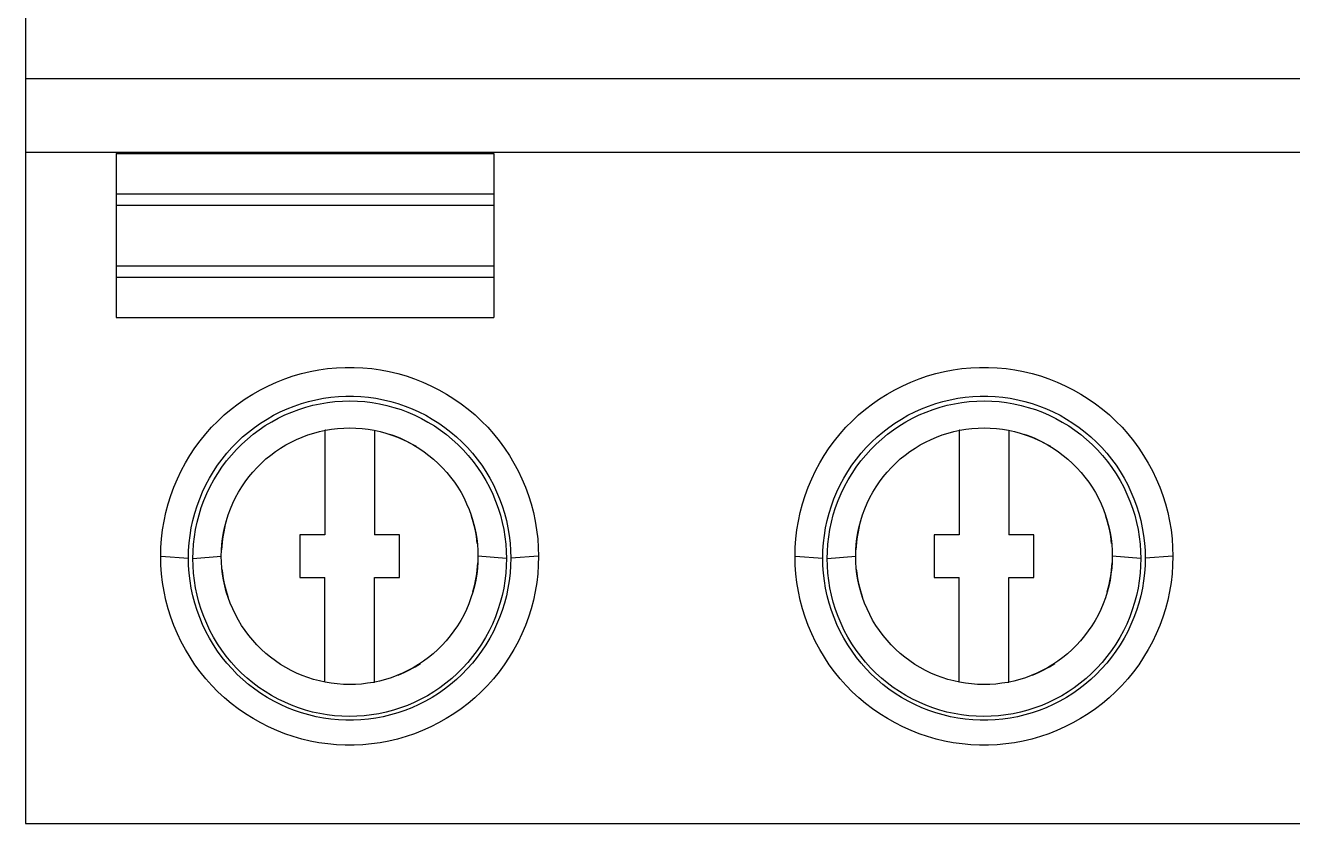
# Model space of a CAD drawing. Header units: millimetres. Extents: x 3609 to 5941, y 2453 to 3731.
# Drawn here: x 4219.42 to 4253.48, y 2714.55 to 2735.99 of the extents above; entities that cross this region are included whole.
import ezdxf

# ---------------------------------------------------------------- set-up
doc = ezdxf.new("R2010")
doc.units = ezdxf.units.MM

msp = doc.modelspace()

# ---------------------------------------------------------------- linework, layer by layer
for p, q in [((4219.423, 2744.872), (4219.423, 2734.564)), ((4219.423, 2734.564), (4219.423, 2732.59)), ((4219.423, 2734.564), (4288.091, 2734.564)), ((4219.423, 2732.59), (4219.423, 2714.547)), ((4219.423, 2732.59), (4288.091, 2732.59)), ((4221.865, 2732.552), (4221.865, 2730.335)), ((4221.865, 2732.552), (4232.017, 2732.552)), ((4232.017, 2732.552), (4232.017, 2730.335)), ((4221.865, 2731.467), (4232.017, 2731.467)), ((4221.865, 2731.164), (4232.017, 2731.164)), ((4221.865, 2730.335), (4221.865, 2728.147)), ((4232.017, 2730.335), (4232.017, 2728.147)), ((4221.865, 2729.536), (4232.017, 2729.536)), ((4221.865, 2729.232), (4232.017, 2729.232)), ((4221.865, 2728.147), (4232.017, 2728.147)), ((4226.846, 2726.639), (4227.077, 2726.694)), ((4227.077, 2726.694), (4227.311, 2726.738)), ((4227.311, 2726.738), (4227.546, 2726.771)), ((4227.546, 2726.771), (4227.783, 2726.794)), ((4227.783, 2726.794), (4228.02, 2726.805)), ((4228.02, 2726.805), (4228.257, 2726.805)), ((4228.257, 2726.805), (4228.495, 2726.794)), ((4228.495, 2726.794), (4228.731, 2726.771)), ((4228.731, 2726.771), (4228.966, 2726.738)), ((4228.966, 2726.738), (4229.2, 2726.694)), ((4229.2, 2726.694), (4229.431, 2726.639)), ((4243.894, 2726.639), (4244.125, 2726.694)), ((4244.125, 2726.694), (4244.358, 2726.738)), ((4244.358, 2726.738), (4244.593, 2726.771)), ((4244.593, 2726.771), (4244.83, 2726.794)), ((4244.83, 2726.794), (4245.067, 2726.805)), ((4245.067, 2726.805), (4245.304, 2726.805)), ((4245.304, 2726.805), (4245.542, 2726.794)), ((4245.542, 2726.794), (4245.778, 2726.771)), ((4245.778, 2726.771), (4246.013, 2726.738)), ((4246.013, 2726.738), (4246.247, 2726.694)), ((4246.247, 2726.694), (4246.478, 2726.639)), ((4225.955, 2726.313), (4226.172, 2726.41)), ((4226.172, 2726.41), (4226.393, 2726.497)), ((4226.393, 2726.497), (4226.618, 2726.573)), ((4226.618, 2726.573), (4226.846, 2726.639)), ((4229.431, 2726.639), (4229.659, 2726.573)), ((4229.659, 2726.573), (4229.884, 2726.496)), ((4229.884, 2726.496), (4230.105, 2726.409)), ((4230.105, 2726.409), (4230.322, 2726.312)), ((4243.002, 2726.313), (4243.219, 2726.41)), ((4243.219, 2726.41), (4243.44, 2726.497)), ((4243.44, 2726.497), (4243.665, 2726.573)), ((4243.665, 2726.573), (4243.894, 2726.639)), ((4246.478, 2726.639), (4246.706, 2726.573)), ((4246.706, 2726.573), (4246.931, 2726.496)), ((4246.931, 2726.496), (4247.152, 2726.409)), ((4247.152, 2726.409), (4247.369, 2726.312)), ((4225.334, 2725.961), (4225.536, 2726.088)), ((4225.536, 2726.088), (4225.743, 2726.205)), ((4225.743, 2726.205), (4225.955, 2726.313)), ((4227.432, 2725.974), (4227.633, 2726.002)), ((4227.633, 2726.002), (4227.835, 2726.021)), ((4227.835, 2726.021), (4228.037, 2726.031)), ((4228.037, 2726.031), (4228.24, 2726.031)), ((4228.24, 2726.031), (4228.442, 2726.021)), ((4228.442, 2726.021), (4228.644, 2726.002)), ((4228.644, 2726.002), (4228.845, 2725.974)), ((4230.322, 2726.312), (4230.534, 2726.205)), ((4230.534, 2726.205), (4230.741, 2726.088)), ((4230.741, 2726.088), (4230.942, 2725.961)), ((4242.382, 2725.961), (4242.583, 2726.088)), ((4242.583, 2726.088), (4242.79, 2726.205)), ((4242.79, 2726.205), (4243.002, 2726.313)), ((4244.479, 2725.974), (4244.68, 2726.002)), ((4244.68, 2726.002), (4244.882, 2726.021)), ((4244.882, 2726.021), (4245.084, 2726.031)), ((4245.084, 2726.031), (4245.287, 2726.031)), ((4245.287, 2726.031), (4245.489, 2726.021)), ((4245.489, 2726.021), (4245.691, 2726.002)), ((4245.691, 2726.002), (4245.892, 2725.974)), ((4247.369, 2726.312), (4247.581, 2726.205)), ((4247.581, 2726.205), (4247.788, 2726.088)), ((4247.788, 2726.088), (4247.99, 2725.961)), ((4224.769, 2725.527), (4224.951, 2725.68)), ((4224.951, 2725.68), (4225.139, 2725.825)), ((4225.139, 2725.825), (4225.334, 2725.961)), ((4226.275, 2725.609), (4226.46, 2725.692)), ((4226.46, 2725.692), (4226.649, 2725.767)), ((4226.581, 2725.605), (4226.769, 2725.674)), ((4226.649, 2725.767), (4226.841, 2725.832)), ((4226.769, 2725.674), (4226.959, 2725.735)), ((4226.841, 2725.832), (4227.036, 2725.889)), ((4226.959, 2725.735), (4227.152, 2725.787)), ((4227.036, 2725.889), (4227.233, 2725.936)), ((4227.152, 2725.787), (4227.348, 2725.829)), ((4227.233, 2725.936), (4227.432, 2725.974)), ((4227.348, 2725.829), (4227.545, 2725.862)), ((4227.545, 2725.862), (4227.744, 2725.886)), ((4227.744, 2725.886), (4227.945, 2725.9)), ((4227.945, 2725.9), (4228.145, 2725.904)), ((4228.145, 2725.904), (4228.346, 2725.899)), ((4228.346, 2725.899), (4228.546, 2725.885)), ((4228.546, 2725.885), (4228.745, 2725.86)), ((4228.745, 2725.86), (4228.942, 2725.827)), ((4228.845, 2725.974), (4229.044, 2725.936)), ((4228.942, 2725.827), (4229.137, 2725.784)), ((4229.044, 2725.936), (4229.241, 2725.889)), ((4229.137, 2725.784), (4229.33, 2725.731)), ((4229.241, 2725.889), (4229.436, 2725.832)), ((4229.33, 2725.731), (4229.52, 2725.67)), ((4229.436, 2725.832), (4229.628, 2725.767)), ((4229.52, 2725.67), (4229.706, 2725.6)), ((4229.628, 2725.767), (4229.817, 2725.692)), ((4229.817, 2725.692), (4230.002, 2725.609)), ((4230.942, 2725.961), (4231.138, 2725.825)), ((4231.138, 2725.825), (4231.326, 2725.68)), ((4231.326, 2725.68), (4231.508, 2725.526)), ((4241.816, 2725.527), (4241.998, 2725.68)), ((4241.998, 2725.68), (4242.187, 2725.825)), ((4242.187, 2725.825), (4242.382, 2725.961)), ((4243.323, 2725.609), (4243.508, 2725.692)), ((4243.508, 2725.692), (4243.696, 2725.767)), ((4243.629, 2725.605), (4243.816, 2725.674)), ((4243.696, 2725.767), (4243.888, 2725.832)), ((4243.816, 2725.674), (4244.006, 2725.735)), ((4243.888, 2725.832), (4244.083, 2725.889)), ((4244.006, 2725.735), (4244.199, 2725.787)), ((4244.083, 2725.889), (4244.28, 2725.936)), ((4244.199, 2725.787), (4244.395, 2725.829)), ((4244.28, 2725.936), (4244.479, 2725.974)), ((4244.395, 2725.829), (4244.592, 2725.862)), ((4244.592, 2725.862), (4244.792, 2725.886)), ((4244.792, 2725.886), (4244.992, 2725.9)), ((4244.992, 2725.9), (4245.193, 2725.904)), ((4245.193, 2725.904), (4245.393, 2725.899)), ((4245.393, 2725.899), (4245.593, 2725.885)), ((4245.593, 2725.885), (4245.792, 2725.86)), ((4245.792, 2725.86), (4245.989, 2725.827)), ((4245.892, 2725.974), (4246.091, 2725.936)), ((4245.989, 2725.827), (4246.184, 2725.784)), ((4246.091, 2725.936), (4246.288, 2725.889)), ((4246.184, 2725.784), (4246.377, 2725.731)), ((4246.288, 2725.889), (4246.483, 2725.832)), ((4246.377, 2725.731), (4246.567, 2725.67)), ((4246.483, 2725.832), (4246.675, 2725.767)), ((4246.567, 2725.67), (4246.754, 2725.6)), ((4246.675, 2725.767), (4246.864, 2725.692)), ((4246.864, 2725.692), (4247.049, 2725.609)), ((4247.99, 2725.961), (4248.185, 2725.825)), ((4248.185, 2725.825), (4248.373, 2725.68)), ((4248.373, 2725.68), (4248.555, 2725.526)), ((4224.428, 2725.194), (4224.595, 2725.364)), ((4224.595, 2725.364), (4224.769, 2725.527)), ((4225.746, 2725.308), (4225.918, 2725.417)), ((4225.872, 2725.24), (4226.043, 2725.343)), ((4225.918, 2725.417), (4226.094, 2725.517)), ((4226.043, 2725.343), (4226.219, 2725.439)), ((4226.094, 2725.517), (4226.275, 2725.609)), ((4226.219, 2725.439), (4226.398, 2725.526)), ((4226.398, 2725.526), (4226.581, 2725.605)), ((4229.706, 2725.6), (4229.89, 2725.521)), ((4229.89, 2725.521), (4230.069, 2725.433)), ((4230.002, 2725.609), (4230.183, 2725.517)), ((4230.069, 2725.433), (4230.244, 2725.337)), ((4230.183, 2725.517), (4230.359, 2725.417)), ((4230.244, 2725.337), (4230.415, 2725.233)), ((4230.359, 2725.417), (4230.531, 2725.308)), ((4231.508, 2725.526), (4231.682, 2725.364)), ((4231.682, 2725.364), (4231.849, 2725.194)), ((4241.475, 2725.194), (4241.642, 2725.364)), ((4241.642, 2725.364), (4241.816, 2725.527)), ((4242.793, 2725.308), (4242.965, 2725.417)), ((4242.92, 2725.24), (4243.09, 2725.343)), ((4242.965, 2725.417), (4243.141, 2725.517)), ((4243.09, 2725.343), (4243.266, 2725.439)), ((4243.141, 2725.517), (4243.323, 2725.609)), ((4243.266, 2725.439), (4243.445, 2725.526)), ((4243.445, 2725.526), (4243.629, 2725.605)), ((4246.754, 2725.6), (4246.937, 2725.521)), ((4246.937, 2725.521), (4247.116, 2725.433)), ((4247.049, 2725.609), (4247.23, 2725.517)), ((4247.116, 2725.433), (4247.291, 2725.337)), ((4247.23, 2725.517), (4247.406, 2725.417)), ((4247.291, 2725.337), (4247.462, 2725.233)), ((4247.406, 2725.417), (4247.578, 2725.308)), ((4248.555, 2725.526), (4248.729, 2725.364)), ((4248.729, 2725.364), (4248.896, 2725.194)), ((4224.12, 2724.831), (4224.27, 2725.016)), ((4224.27, 2725.016), (4224.428, 2725.194)), ((4225.263, 2724.936), (4225.418, 2725.067)), ((4225.39, 2724.879), (4225.545, 2725.007)), ((4225.418, 2725.067), (4225.579, 2725.192)), ((4225.545, 2725.007), (4225.706, 2725.127)), ((4225.579, 2725.192), (4225.746, 2725.308)), ((4225.706, 2725.127), (4225.872, 2725.24)), ((4226.865, 2724.934), (4227.018, 2724.991)), ((4227.018, 2724.991), (4227.173, 2725.04)), ((4227.173, 2725.04), (4227.331, 2725.082)), ((4227.331, 2725.082), (4227.491, 2725.117)), ((4227.468, 2725.112), (4227.468, 2722.305)), ((4227.491, 2725.117), (4227.653, 2725.144)), ((4227.653, 2725.144), (4227.816, 2725.163)), ((4227.816, 2725.163), (4227.98, 2725.174)), ((4227.98, 2725.174), (4228.144, 2725.178)), ((4228.144, 2725.178), (4228.308, 2725.174)), ((4228.308, 2725.174), (4228.472, 2725.162)), ((4228.472, 2725.162), (4228.634, 2725.142)), ((4228.634, 2725.142), (4228.796, 2725.115)), ((4228.796, 2725.115), (4228.956, 2725.08)), ((4228.809, 2725.112), (4228.809, 2722.305)), ((4228.956, 2725.08), (4229.113, 2725.037)), ((4229.113, 2725.037), (4229.269, 2724.987)), ((4229.269, 2724.987), (4229.421, 2724.93)), ((4230.415, 2725.233), (4230.581, 2725.12)), ((4230.531, 2725.308), (4230.697, 2725.191)), ((4230.581, 2725.12), (4230.742, 2724.998)), ((4230.697, 2725.191), (4230.858, 2725.067)), ((4230.742, 2724.998), (4230.897, 2724.869)), ((4230.858, 2725.067), (4231.013, 2724.935)), ((4231.849, 2725.194), (4232.007, 2725.016)), ((4232.007, 2725.016), (4232.157, 2724.831)), ((4241.167, 2724.831), (4241.317, 2725.016)), ((4241.317, 2725.016), (4241.475, 2725.194)), ((4242.311, 2724.936), (4242.466, 2725.067)), ((4242.437, 2724.879), (4242.593, 2725.007)), ((4242.466, 2725.067), (4242.627, 2725.192)), ((4242.593, 2725.007), (4242.754, 2725.127)), ((4242.627, 2725.192), (4242.793, 2725.308)), ((4242.754, 2725.127), (4242.92, 2725.24)), ((4243.912, 2724.934), (4244.065, 2724.991)), ((4244.065, 2724.991), (4244.22, 2725.04)), ((4244.22, 2725.04), (4244.379, 2725.082)), ((4244.379, 2725.082), (4244.539, 2725.117)), ((4244.515, 2725.112), (4244.515, 2722.305)), ((4244.539, 2725.117), (4244.7, 2725.144)), ((4244.7, 2725.144), (4244.863, 2725.163)), ((4244.863, 2725.163), (4245.027, 2725.174)), ((4245.027, 2725.174), (4245.191, 2725.178)), ((4245.191, 2725.178), (4245.355, 2725.174)), ((4245.355, 2725.174), (4245.519, 2725.162)), ((4245.519, 2725.162), (4245.682, 2725.142)), ((4245.682, 2725.142), (4245.843, 2725.115)), ((4245.843, 2725.115), (4246.003, 2725.08)), ((4245.856, 2725.112), (4245.856, 2722.305)), ((4246.003, 2725.08), (4246.16, 2725.037)), ((4246.16, 2725.037), (4246.316, 2724.987)), ((4246.316, 2724.987), (4246.468, 2724.93)), ((4247.462, 2725.233), (4247.628, 2725.12)), ((4247.578, 2725.308), (4247.745, 2725.191)), ((4247.628, 2725.12), (4247.789, 2724.998)), ((4247.745, 2725.191), (4247.906, 2725.067)), ((4247.789, 2724.998), (4247.944, 2724.869)), ((4247.906, 2725.067), (4248.061, 2724.935)), ((4248.896, 2725.194), (4249.054, 2725.016)), ((4249.054, 2725.016), (4249.204, 2724.831)), ((4223.847, 2724.44), (4223.979, 2724.639)), ((4223.979, 2724.639), (4224.12, 2724.831)), ((4224.837, 2724.498), (4224.972, 2724.651)), ((4224.972, 2724.651), (4225.115, 2724.797)), ((4225.097, 2724.6), (4225.24, 2724.743)), ((4225.115, 2724.797), (4225.263, 2724.936)), ((4225.24, 2724.743), (4225.39, 2724.879)), ((4226.284, 2724.637), (4226.424, 2724.722)), ((4226.424, 2724.722), (4226.568, 2724.799)), ((4226.568, 2724.799), (4226.714, 2724.87)), ((4226.714, 2724.87), (4226.865, 2724.934)), ((4229.421, 2724.93), (4229.571, 2724.866)), ((4229.571, 2724.866), (4229.718, 2724.795)), ((4229.718, 2724.795), (4229.861, 2724.717)), ((4229.861, 2724.717), (4230.001, 2724.632)), ((4230.897, 2724.869), (4231.047, 2724.733)), ((4231.013, 2724.935), (4231.162, 2724.796)), ((4231.047, 2724.733), (4231.19, 2724.588)), ((4231.162, 2724.796), (4231.304, 2724.65)), ((4231.304, 2724.65), (4231.44, 2724.498)), ((4232.157, 2724.831), (4232.298, 2724.638)), ((4240.894, 2724.44), (4241.026, 2724.639)), ((4241.026, 2724.639), (4241.167, 2724.831)), ((4241.884, 2724.498), (4242.02, 2724.651)), ((4242.02, 2724.651), (4242.162, 2724.797)), ((4242.144, 2724.6), (4242.288, 2724.743)), ((4242.162, 2724.797), (4242.311, 2724.936)), ((4242.288, 2724.743), (4242.437, 2724.879)), ((4243.332, 2724.637), (4243.471, 2724.722)), ((4243.471, 2724.722), (4243.615, 2724.799)), ((4243.615, 2724.799), (4243.762, 2724.87)), ((4243.762, 2724.87), (4243.912, 2724.934)), ((4246.468, 2724.93), (4246.618, 2724.866)), ((4246.618, 2724.866), (4246.765, 2724.795)), ((4246.765, 2724.795), (4246.908, 2724.717)), ((4246.908, 2724.717), (4247.048, 2724.632)), ((4247.944, 2724.869), (4248.094, 2724.733)), ((4248.061, 2724.935), (4248.209, 2724.796)), ((4248.094, 2724.733), (4248.237, 2724.588)), ((4248.209, 2724.796), (4248.351, 2724.65)), ((4248.351, 2724.65), (4248.487, 2724.498)), ((4249.204, 2724.831), (4249.345, 2724.638)), ((4223.724, 2724.236), (4223.847, 2724.44)), ((4224.589, 2724.175), (4224.709, 2724.34)), ((4224.709, 2724.34), (4224.837, 2724.498)), ((4224.83, 2724.292), (4224.96, 2724.449)), ((4224.96, 2724.449), (4225.097, 2724.6)), ((4225.767, 2724.233), (4225.89, 2724.344)), ((4225.89, 2724.344), (4226.017, 2724.448)), ((4226.017, 2724.448), (4226.149, 2724.546)), ((4226.149, 2724.546), (4226.284, 2724.637)), ((4230.001, 2724.632), (4230.137, 2724.54)), ((4230.137, 2724.54), (4230.268, 2724.441)), ((4230.268, 2724.441), (4230.396, 2724.336)), ((4230.396, 2724.336), (4230.518, 2724.225)), ((4231.19, 2724.588), (4231.327, 2724.437)), ((4231.327, 2724.437), (4231.456, 2724.278)), ((4231.44, 2724.498), (4231.567, 2724.339)), ((4231.567, 2724.339), (4231.688, 2724.175)), ((4232.298, 2724.638), (4232.43, 2724.44)), ((4232.43, 2724.44), (4232.553, 2724.235)), ((4240.771, 2724.236), (4240.894, 2724.44)), ((4241.636, 2724.175), (4241.756, 2724.34)), ((4241.756, 2724.34), (4241.884, 2724.498)), ((4241.878, 2724.292), (4242.007, 2724.449)), ((4242.007, 2724.449), (4242.144, 2724.6)), ((4242.814, 2724.233), (4242.937, 2724.344)), ((4242.937, 2724.344), (4243.064, 2724.448)), ((4243.064, 2724.448), (4243.196, 2724.546)), ((4243.196, 2724.546), (4243.332, 2724.637)), ((4247.048, 2724.632), (4247.184, 2724.54)), ((4247.184, 2724.54), (4247.316, 2724.441)), ((4247.316, 2724.441), (4247.443, 2724.336)), ((4247.443, 2724.336), (4247.565, 2724.225)), ((4248.237, 2724.588), (4248.374, 2724.437)), ((4248.374, 2724.437), (4248.504, 2724.278)), ((4248.487, 2724.498), (4248.615, 2724.339)), ((4248.615, 2724.339), (4248.735, 2724.175)), ((4249.345, 2724.638), (4249.477, 2724.44)), ((4249.477, 2724.44), (4249.6, 2724.235)), ((4223.508, 2723.811), (4223.611, 2724.026)), ((4223.611, 2724.026), (4223.724, 2724.236)), ((4224.372, 2723.83), (4224.476, 2724.005)), ((4224.476, 2724.005), (4224.589, 2724.175)), ((4224.593, 2723.957), (4224.708, 2724.127)), ((4224.708, 2724.127), (4224.83, 2724.292)), ((4225.432, 2723.866), (4225.538, 2723.994)), ((4225.538, 2723.994), (4225.65, 2724.117)), ((4225.65, 2724.117), (4225.767, 2724.233)), ((4230.518, 2724.225), (4230.635, 2724.108)), ((4230.635, 2724.108), (4230.747, 2723.984)), ((4230.747, 2723.984), (4230.853, 2723.855)), ((4231.456, 2724.278), (4231.578, 2724.114)), ((4231.578, 2724.114), (4231.692, 2723.943)), ((4231.688, 2724.175), (4231.801, 2724.004)), ((4231.801, 2724.004), (4231.905, 2723.829)), ((4232.553, 2724.235), (4232.666, 2724.025)), ((4232.666, 2724.025), (4232.768, 2723.81)), ((4240.555, 2723.811), (4240.658, 2724.026)), ((4240.658, 2724.026), (4240.771, 2724.236)), ((4241.419, 2723.83), (4241.523, 2724.005)), ((4241.523, 2724.005), (4241.636, 2724.175)), ((4241.641, 2723.957), (4241.755, 2724.127)), ((4241.755, 2724.127), (4241.878, 2724.292)), ((4242.479, 2723.866), (4242.585, 2723.994)), ((4242.585, 2723.994), (4242.697, 2724.117)), ((4242.697, 2724.117), (4242.814, 2724.233)), ((4247.565, 2724.225), (4247.682, 2724.108)), ((4247.682, 2724.108), (4247.794, 2723.984)), ((4247.794, 2723.984), (4247.9, 2723.855)), ((4248.504, 2724.278), (4248.625, 2724.114)), ((4248.625, 2724.114), (4248.739, 2723.943)), ((4248.735, 2724.175), (4248.848, 2724.004)), ((4248.848, 2724.004), (4248.952, 2723.829)), ((4249.6, 2724.235), (4249.713, 2724.025)), ((4249.713, 2724.025), (4249.816, 2723.81)), ((4223.416, 2723.591), (4223.508, 2723.811)), ((4224.187, 2723.465), (4224.275, 2723.65)), ((4224.275, 2723.65), (4224.372, 2723.83)), ((4224.389, 2723.601), (4224.487, 2723.782)), ((4224.487, 2723.782), (4224.593, 2723.957)), ((4225.238, 2723.594), (4225.332, 2723.733)), ((4225.332, 2723.733), (4225.432, 2723.866)), ((4230.853, 2723.855), (4230.953, 2723.722)), ((4230.953, 2723.722), (4231.046, 2723.583)), ((4231.692, 2723.943), (4231.798, 2723.767)), ((4231.798, 2723.767), (4231.894, 2723.586)), ((4231.905, 2723.829), (4232.001, 2723.649)), ((4232.001, 2723.649), (4232.089, 2723.464)), ((4232.768, 2723.81), (4232.861, 2723.59)), ((4240.463, 2723.591), (4240.555, 2723.811)), ((4241.235, 2723.465), (4241.322, 2723.65)), ((4241.322, 2723.65), (4241.419, 2723.83)), ((4241.437, 2723.601), (4241.534, 2723.782)), ((4241.534, 2723.782), (4241.641, 2723.957)), ((4242.285, 2723.594), (4242.379, 2723.733)), ((4242.379, 2723.733), (4242.479, 2723.866)), ((4247.9, 2723.855), (4248, 2723.722)), ((4248, 2723.722), (4248.093, 2723.583)), ((4248.739, 2723.943), (4248.845, 2723.767)), ((4248.845, 2723.767), (4248.942, 2723.586)), ((4248.952, 2723.829), (4249.049, 2723.649)), ((4249.049, 2723.649), (4249.136, 2723.464)), ((4249.816, 2723.81), (4249.908, 2723.59)), ((4223.262, 2723.139), (4223.333, 2723.366)), ((4223.333, 2723.366), (4223.416, 2723.591)), ((4224.108, 2723.276), (4224.187, 2723.465)), ((4224.221, 2723.228), (4224.301, 2723.416)), ((4224.301, 2723.416), (4224.389, 2723.601)), ((4224.998, 2723.154), (4225.071, 2723.305)), ((4225.071, 2723.305), (4225.151, 2723.452)), ((4225.151, 2723.452), (4225.238, 2723.594)), ((4231.046, 2723.583), (4231.132, 2723.439)), ((4231.132, 2723.439), (4231.212, 2723.292)), ((4231.212, 2723.292), (4231.283, 2723.142)), ((4231.894, 2723.586), (4231.982, 2723.401)), ((4231.982, 2723.401), (4232.061, 2723.213)), ((4232.089, 2723.464), (4232.168, 2723.276)), ((4232.861, 2723.59), (4232.943, 2723.366)), ((4232.943, 2723.366), (4233.015, 2723.138)), ((4240.309, 2723.139), (4240.38, 2723.366)), ((4240.38, 2723.366), (4240.463, 2723.591)), ((4241.155, 2723.276), (4241.235, 2723.465)), ((4241.268, 2723.228), (4241.348, 2723.416)), ((4241.348, 2723.416), (4241.437, 2723.601)), ((4242.046, 2723.154), (4242.118, 2723.305)), ((4242.118, 2723.305), (4242.198, 2723.452)), ((4242.198, 2723.452), (4242.285, 2723.594)), ((4248.093, 2723.583), (4248.18, 2723.439)), ((4248.18, 2723.439), (4248.259, 2723.292)), ((4248.259, 2723.292), (4248.331, 2723.142)), ((4248.942, 2723.586), (4249.029, 2723.401)), ((4249.029, 2723.401), (4249.108, 2723.213)), ((4249.136, 2723.464), (4249.216, 2723.276)), ((4249.908, 2723.59), (4249.99, 2723.366)), ((4249.99, 2723.366), (4250.062, 2723.138)), ((4223.201, 2722.908), (4223.262, 2723.139)), ((4223.977, 2722.889), (4224.038, 2723.084)), ((4224.038, 2723.084), (4224.108, 2723.276)), ((4224.09, 2722.843), (4224.151, 2723.036)), ((4224.151, 2723.036), (4224.221, 2723.228)), ((4224.876, 2722.845), (4224.933, 2723.001)), ((4224.933, 2723.001), (4224.998, 2723.154)), ((4231.283, 2723.142), (4231.348, 2722.989)), ((4231.348, 2722.989), (4231.404, 2722.835)), ((4232.061, 2723.213), (4232.13, 2723.023)), ((4232.13, 2723.023), (4232.19, 2722.832)), ((4232.168, 2723.276), (4232.239, 2723.084)), ((4232.239, 2723.084), (4232.3, 2722.888)), ((4233.015, 2723.138), (4233.076, 2722.907)), ((4240.248, 2722.908), (4240.309, 2723.139)), ((4241.024, 2722.889), (4241.085, 2723.084)), ((4241.085, 2723.084), (4241.155, 2723.276)), ((4241.137, 2722.843), (4241.198, 2723.036)), ((4241.198, 2723.036), (4241.268, 2723.228)), ((4241.923, 2722.845), (4241.981, 2723.001)), ((4241.981, 2723.001), (4242.046, 2723.154)), ((4248.331, 2723.142), (4248.395, 2722.989)), ((4248.395, 2722.989), (4248.451, 2722.835)), ((4249.108, 2723.213), (4249.177, 2723.023)), ((4249.177, 2723.023), (4249.237, 2722.832)), ((4249.216, 2723.276), (4249.286, 2723.084)), ((4249.286, 2723.084), (4249.347, 2722.888)), ((4250.062, 2723.138), (4250.123, 2722.907)), ((4223.112, 2722.439), (4223.151, 2722.674)), ((4223.151, 2722.674), (4223.201, 2722.908)), ((4223.882, 2722.491), (4223.925, 2722.691)), ((4223.925, 2722.691), (4223.977, 2722.889)), ((4223.997, 2722.451), (4224.039, 2722.648)), ((4224.039, 2722.648), (4224.09, 2722.843)), ((4224.784, 2722.529), (4224.826, 2722.688)), ((4224.826, 2722.688), (4224.876, 2722.845)), ((4231.404, 2722.835), (4231.453, 2722.679)), ((4231.453, 2722.679), (4231.494, 2722.522)), ((4232.19, 2722.832), (4232.24, 2722.639)), ((4232.24, 2722.639), (4232.28, 2722.445)), ((4232.3, 2722.888), (4232.352, 2722.69)), ((4232.352, 2722.69), (4232.394, 2722.49)), ((4233.076, 2722.907), (4233.126, 2722.674)), ((4233.126, 2722.674), (4233.164, 2722.439)), ((4240.159, 2722.439), (4240.198, 2722.674)), ((4240.198, 2722.674), (4240.248, 2722.908)), ((4240.929, 2722.491), (4240.972, 2722.691)), ((4240.972, 2722.691), (4241.024, 2722.889)), ((4241.044, 2722.451), (4241.086, 2722.648)), ((4241.086, 2722.648), (4241.137, 2722.843)), ((4241.831, 2722.529), (4241.873, 2722.688)), ((4241.873, 2722.688), (4241.923, 2722.845)), ((4248.451, 2722.835), (4248.5, 2722.679)), ((4248.5, 2722.679), (4248.541, 2722.522)), ((4249.237, 2722.832), (4249.287, 2722.639)), ((4249.287, 2722.639), (4249.328, 2722.445)), ((4249.347, 2722.888), (4249.399, 2722.69)), ((4249.399, 2722.69), (4249.441, 2722.49)), ((4250.123, 2722.907), (4250.173, 2722.674)), ((4250.173, 2722.674), (4250.212, 2722.439)), ((4223.084, 2722.203), (4223.112, 2722.439)), ((4223.825, 2722.087), (4223.849, 2722.289)), ((4223.849, 2722.289), (4223.882, 2722.491)), ((4223.965, 2722.255), (4223.997, 2722.451)), ((4224.724, 2722.21), (4224.75, 2722.37)), ((4224.75, 2722.37), (4224.784, 2722.529)), ((4226.797, 2722.305), (4226.797, 2721.156)), ((4227.468, 2722.305), (4226.797, 2722.305)), ((4229.479, 2722.305), (4228.809, 2722.305)), ((4229.479, 2721.156), (4229.479, 2722.305)), ((4231.494, 2722.522), (4231.527, 2722.364)), ((4231.527, 2722.364), (4231.553, 2722.206)), ((4232.28, 2722.445), (4232.312, 2722.25)), ((4232.394, 2722.49), (4232.427, 2722.289)), ((4232.427, 2722.289), (4232.451, 2722.086)), ((4233.164, 2722.439), (4233.192, 2722.203)), ((4240.131, 2722.203), (4240.159, 2722.439)), ((4240.872, 2722.087), (4240.896, 2722.289)), ((4240.896, 2722.289), (4240.929, 2722.491)), ((4241.012, 2722.255), (4241.044, 2722.451)), ((4241.771, 2722.21), (4241.797, 2722.37)), ((4241.797, 2722.37), (4241.831, 2722.529)), ((4243.845, 2722.305), (4243.845, 2721.156)), ((4244.515, 2722.305), (4243.845, 2722.305)), ((4246.526, 2722.305), (4245.856, 2722.305)), ((4246.526, 2721.156), (4246.526, 2722.305)), ((4248.541, 2722.522), (4248.574, 2722.364)), ((4248.574, 2722.364), (4248.6, 2722.206)), ((4249.328, 2722.445), (4249.359, 2722.25)), ((4249.441, 2722.49), (4249.475, 2722.289)), ((4249.475, 2722.289), (4249.498, 2722.086)), ((4250.212, 2722.439), (4250.239, 2722.203)), ((4223.062, 2721.73), (4223.068, 2721.967)), ((4223.068, 2721.967), (4223.084, 2722.203)), ((4223.811, 2721.884), (4223.825, 2722.087)), ((4223.929, 2721.861), (4223.942, 2722.058)), ((4223.942, 2722.058), (4223.965, 2722.255)), ((4224.694, 2721.89), (4224.705, 2722.049)), ((4224.705, 2722.049), (4224.724, 2722.21)), ((4231.553, 2722.206), (4231.571, 2722.047)), ((4231.571, 2722.047), (4231.582, 2721.889)), ((4232.312, 2722.25), (4232.334, 2722.055)), ((4232.334, 2722.055), (4232.348, 2721.86)), ((4232.451, 2722.086), (4232.465, 2721.884)), ((4233.192, 2722.203), (4233.209, 2721.966)), ((4233.209, 2721.966), (4233.214, 2721.73)), ((4240.11, 2721.73), (4240.115, 2721.967)), ((4240.115, 2721.967), (4240.131, 2722.203)), ((4240.858, 2721.884), (4240.872, 2722.087)), ((4240.976, 2721.861), (4240.99, 2722.058)), ((4240.99, 2722.058), (4241.012, 2722.255)), ((4241.741, 2721.89), (4241.752, 2722.049)), ((4241.752, 2722.049), (4241.771, 2722.21)), ((4248.6, 2722.206), (4248.619, 2722.047)), ((4248.619, 2722.047), (4248.629, 2721.889)), ((4249.359, 2722.25), (4249.381, 2722.055)), ((4249.381, 2722.055), (4249.395, 2721.86)), ((4249.498, 2722.086), (4249.513, 2721.884)), ((4250.239, 2722.203), (4250.256, 2721.966)), ((4250.256, 2721.966), (4250.261, 2721.73)), ((4223.068, 2721.495), (4223.062, 2721.73)), ((4223.062, 2721.73), (4223.807, 2721.681)), ((4223.807, 2721.681), (4223.811, 2721.884)), ((4223.811, 2721.479), (4223.807, 2721.681)), ((4223.924, 2721.666), (4223.929, 2721.861)), ((4223.924, 2721.666), (4224.69, 2721.73)), ((4223.929, 2721.47), (4223.925, 2721.666)), ((4224.69, 2721.73), (4224.694, 2721.89)), ((4224.694, 2721.571), (4224.69, 2721.73)), ((4231.582, 2721.889), (4231.586, 2721.73)), ((4231.586, 2721.73), (4231.582, 2721.57)), ((4232.352, 2721.666), (4231.586, 2721.73)), ((4232.348, 2721.86), (4232.352, 2721.666)), ((4232.352, 2721.666), (4232.348, 2721.469)), ((4232.465, 2721.884), (4232.47, 2721.681)), ((4232.47, 2721.681), (4232.465, 2721.479)), ((4233.214, 2721.73), (4232.47, 2721.681)), ((4233.214, 2721.73), (4233.209, 2721.495)), ((4240.115, 2721.495), (4240.11, 2721.73)), ((4240.11, 2721.73), (4240.854, 2721.681)), ((4240.854, 2721.681), (4240.858, 2721.884)), ((4240.858, 2721.479), (4240.854, 2721.681)), ((4240.971, 2721.666), (4240.976, 2721.861)), ((4240.972, 2721.666), (4241.738, 2721.73)), ((4240.976, 2721.47), (4240.972, 2721.666)), ((4241.738, 2721.73), (4241.741, 2721.89)), ((4241.741, 2721.571), (4241.738, 2721.73)), ((4248.629, 2721.889), (4248.633, 2721.73)), ((4248.633, 2721.73), (4248.629, 2721.57)), ((4249.399, 2721.666), (4248.633, 2721.73)), ((4249.395, 2721.86), (4249.399, 2721.666)), ((4249.399, 2721.666), (4249.395, 2721.469)), ((4249.513, 2721.884), (4249.517, 2721.681)), ((4249.517, 2721.681), (4249.513, 2721.479)), ((4250.261, 2721.73), (4249.517, 2721.681)), ((4250.261, 2721.73), (4250.256, 2721.495)), ((4223.084, 2721.259), (4223.068, 2721.495)), ((4223.112, 2721.022), (4223.084, 2721.259)), ((4223.825, 2721.276), (4223.811, 2721.479)), ((4223.849, 2721.074), (4223.825, 2721.276)), ((4223.942, 2721.274), (4223.929, 2721.47)), ((4223.965, 2721.079), (4223.942, 2721.274)), ((4224.705, 2721.412), (4224.694, 2721.571)), ((4224.724, 2721.253), (4224.705, 2721.412)), ((4224.75, 2721.094), (4224.724, 2721.253)), ((4231.552, 2721.249), (4231.526, 2721.089)), ((4231.571, 2721.41), (4231.552, 2721.249)), ((4231.582, 2721.57), (4231.571, 2721.41)), ((4232.334, 2721.272), (4232.311, 2721.074)), ((4232.348, 2721.469), (4232.334, 2721.272)), ((4232.451, 2721.276), (4232.428, 2721.074)), ((4232.465, 2721.479), (4232.451, 2721.276)), ((4233.192, 2721.259), (4233.165, 2721.023)), ((4233.209, 2721.495), (4233.192, 2721.259)), ((4240.131, 2721.259), (4240.115, 2721.495)), ((4240.159, 2721.022), (4240.131, 2721.259)), ((4240.872, 2721.276), (4240.858, 2721.479)), ((4240.896, 2721.074), (4240.872, 2721.276)), ((4240.989, 2721.274), (4240.976, 2721.47)), ((4241.012, 2721.079), (4240.989, 2721.274)), ((4241.752, 2721.412), (4241.741, 2721.571)), ((4241.771, 2721.253), (4241.752, 2721.412)), ((4241.797, 2721.094), (4241.771, 2721.253)), ((4248.599, 2721.249), (4248.573, 2721.089)), ((4248.618, 2721.41), (4248.599, 2721.249)), ((4248.629, 2721.57), (4248.618, 2721.41)), ((4249.381, 2721.272), (4249.358, 2721.074)), ((4249.395, 2721.469), (4249.381, 2721.272)), ((4249.499, 2721.276), (4249.475, 2721.074)), ((4249.513, 2721.479), (4249.499, 2721.276)), ((4250.24, 2721.259), (4250.212, 2721.023)), ((4250.256, 2721.495), (4250.24, 2721.259)), ((4223.151, 2720.787), (4223.112, 2721.022)), ((4223.882, 2720.872), (4223.849, 2721.074)), ((4223.997, 2720.883), (4223.965, 2721.079)), ((4224.783, 2720.936), (4224.75, 2721.094)), ((4224.824, 2720.778), (4224.783, 2720.936)), ((4226.797, 2721.156), (4227.468, 2721.156)), ((4227.468, 2718.348), (4227.468, 2721.156)), ((4228.809, 2718.348), (4228.809, 2721.156)), ((4228.809, 2721.156), (4229.479, 2721.156)), ((4231.492, 2720.929), (4231.449, 2720.77)), ((4231.526, 2721.089), (4231.492, 2720.929)), ((4232.311, 2721.074), (4232.279, 2720.877)), ((4232.428, 2721.074), (4232.394, 2720.872)), ((4233.165, 2721.023), (4233.126, 2720.787)), ((4240.198, 2720.787), (4240.159, 2721.022)), ((4240.929, 2720.872), (4240.896, 2721.074)), ((4241.044, 2720.883), (4241.012, 2721.079)), ((4241.83, 2720.936), (4241.797, 2721.094)), ((4241.872, 2720.778), (4241.83, 2720.936)), ((4243.845, 2721.156), (4244.515, 2721.156)), ((4244.515, 2718.348), (4244.515, 2721.156)), ((4245.856, 2718.348), (4245.856, 2721.156)), ((4245.856, 2721.156), (4246.526, 2721.156)), ((4248.539, 2720.929), (4248.497, 2720.77)), ((4248.573, 2721.089), (4248.539, 2720.929)), ((4249.358, 2721.074), (4249.326, 2720.877)), ((4249.475, 2721.074), (4249.442, 2720.872)), ((4250.212, 2721.023), (4250.173, 2720.787)), ((4223.201, 2720.553), (4223.151, 2720.787)), ((4223.262, 2720.322), (4223.201, 2720.553)), ((4223.925, 2720.671), (4223.882, 2720.872)), ((4223.977, 2720.472), (4223.925, 2720.671)), ((4224.038, 2720.689), (4223.997, 2720.883)), ((4224.088, 2720.495), (4224.038, 2720.689)), ((4224.873, 2720.622), (4224.824, 2720.778)), ((4224.93, 2720.467), (4224.873, 2720.622)), ((4231.399, 2720.612), (4231.342, 2720.456)), ((4231.449, 2720.77), (4231.399, 2720.612)), ((4232.237, 2720.68), (4232.185, 2720.485)), ((4232.279, 2720.877), (4232.237, 2720.68)), ((4232.352, 2720.671), (4232.3, 2720.472)), ((4232.394, 2720.872), (4232.352, 2720.671)), ((4233.076, 2720.554), (4233.015, 2720.322)), ((4233.126, 2720.787), (4233.076, 2720.554)), ((4240.248, 2720.553), (4240.198, 2720.787)), ((4240.309, 2720.322), (4240.248, 2720.553)), ((4240.972, 2720.671), (4240.929, 2720.872)), ((4241.024, 2720.472), (4240.972, 2720.671)), ((4241.085, 2720.689), (4241.044, 2720.883)), ((4241.135, 2720.495), (4241.085, 2720.689)), ((4241.921, 2720.622), (4241.872, 2720.778)), ((4241.977, 2720.467), (4241.921, 2720.622)), ((4248.447, 2720.612), (4248.389, 2720.456)), ((4248.497, 2720.77), (4248.447, 2720.612)), ((4249.284, 2720.68), (4249.233, 2720.485)), ((4249.326, 2720.877), (4249.284, 2720.68)), ((4249.399, 2720.671), (4249.347, 2720.472)), ((4249.442, 2720.872), (4249.399, 2720.671)), ((4250.123, 2720.554), (4250.062, 2720.322)), ((4250.173, 2720.787), (4250.123, 2720.554)), ((4223.333, 2720.094), (4223.262, 2720.322)), ((4224.038, 2720.276), (4223.977, 2720.472)), ((4224.108, 2720.083), (4224.038, 2720.276)), ((4224.148, 2720.303), (4224.088, 2720.495)), ((4224.217, 2720.113), (4224.148, 2720.303)), ((4224.995, 2720.314), (4224.93, 2720.467)), ((4225.067, 2720.164), (4224.995, 2720.314)), ((4231.276, 2720.302), (4231.203, 2720.152)), ((4231.342, 2720.456), (4231.276, 2720.302)), ((4232.124, 2720.291), (4232.054, 2720.099)), ((4232.185, 2720.485), (4232.124, 2720.291)), ((4232.238, 2720.276), (4232.168, 2720.083)), ((4232.3, 2720.472), (4232.238, 2720.276)), ((4233.015, 2720.322), (4232.943, 2720.094)), ((4240.381, 2720.094), (4240.309, 2720.322)), ((4241.085, 2720.276), (4241.024, 2720.472)), ((4241.156, 2720.083), (4241.085, 2720.276)), ((4241.195, 2720.303), (4241.135, 2720.495)), ((4241.265, 2720.113), (4241.195, 2720.303)), ((4242.042, 2720.314), (4241.977, 2720.467)), ((4242.114, 2720.164), (4242.042, 2720.314)), ((4248.323, 2720.302), (4248.251, 2720.152)), ((4248.389, 2720.456), (4248.323, 2720.302)), ((4249.171, 2720.291), (4249.101, 2720.099)), ((4249.233, 2720.485), (4249.171, 2720.291)), ((4249.286, 2720.276), (4249.215, 2720.083)), ((4249.347, 2720.472), (4249.286, 2720.276)), ((4250.062, 2720.322), (4249.99, 2720.094)), ((4223.416, 2719.869), (4223.333, 2720.094)), ((4224.188, 2719.894), (4224.108, 2720.083)), ((4224.276, 2719.708), (4224.188, 2719.894)), ((4224.296, 2719.924), (4224.217, 2720.113)), ((4224.385, 2719.739), (4224.296, 2719.924)), ((4225.147, 2720.016), (4225.067, 2720.164)), ((4225.233, 2719.873), (4225.147, 2720.016)), ((4225.327, 2719.734), (4225.233, 2719.873)), ((4231.123, 2720.005), (4231.036, 2719.862)), ((4231.203, 2720.152), (4231.123, 2720.005)), ((4231.974, 2719.91), (4231.885, 2719.725)), ((4232.054, 2720.099), (4231.974, 2719.91)), ((4232.089, 2719.894), (4232, 2719.709)), ((4232.168, 2720.083), (4232.089, 2719.894)), ((4232.943, 2720.094), (4232.861, 2719.869)), ((4240.463, 2719.869), (4240.381, 2720.094)), ((4241.235, 2719.894), (4241.156, 2720.083)), ((4241.323, 2719.708), (4241.235, 2719.894)), ((4241.344, 2719.924), (4241.265, 2720.113)), ((4241.432, 2719.739), (4241.344, 2719.924)), ((4242.194, 2720.016), (4242.114, 2720.164)), ((4242.281, 2719.873), (4242.194, 2720.016)), ((4242.374, 2719.734), (4242.281, 2719.873)), ((4248.17, 2720.005), (4248.083, 2719.862)), ((4248.251, 2720.152), (4248.17, 2720.005)), ((4249.021, 2719.91), (4248.932, 2719.725)), ((4249.101, 2720.099), (4249.021, 2719.91)), ((4249.136, 2719.894), (4249.048, 2719.709)), ((4249.215, 2720.083), (4249.136, 2719.894)), ((4249.99, 2720.094), (4249.908, 2719.869)), ((4223.509, 2719.648), (4223.416, 2719.869)), ((4223.612, 2719.432), (4223.509, 2719.648)), ((4224.373, 2719.528), (4224.276, 2719.708)), ((4224.482, 2719.558), (4224.385, 2719.739)), ((4224.588, 2719.382), (4224.482, 2719.558)), ((4225.427, 2719.6), (4225.327, 2719.734)), ((4225.533, 2719.472), (4225.427, 2719.6)), ((4230.841, 2719.59), (4230.735, 2719.462)), ((4230.942, 2719.724), (4230.841, 2719.59)), ((4231.036, 2719.862), (4230.942, 2719.724)), ((4231.787, 2719.544), (4231.68, 2719.369)), ((4231.885, 2719.725), (4231.787, 2719.544)), ((4232, 2719.709), (4231.904, 2719.528)), ((4232.768, 2719.649), (4232.664, 2719.433)), ((4232.861, 2719.869), (4232.768, 2719.649)), ((4240.556, 2719.648), (4240.463, 2719.869)), ((4240.659, 2719.432), (4240.556, 2719.648)), ((4241.42, 2719.528), (4241.323, 2719.708)), ((4241.529, 2719.558), (4241.432, 2719.739)), ((4241.635, 2719.382), (4241.529, 2719.558)), ((4242.474, 2719.6), (4242.374, 2719.734)), ((4242.58, 2719.472), (4242.474, 2719.6)), ((4247.889, 2719.59), (4247.782, 2719.462)), ((4247.989, 2719.724), (4247.889, 2719.59)), ((4248.083, 2719.862), (4247.989, 2719.724)), ((4248.834, 2719.544), (4248.727, 2719.369)), ((4248.932, 2719.725), (4248.834, 2719.544)), ((4249.048, 2719.709), (4248.951, 2719.528)), ((4249.815, 2719.649), (4249.712, 2719.433)), ((4249.908, 2719.869), (4249.815, 2719.649)), ((4223.726, 2719.222), (4223.612, 2719.432)), ((4223.849, 2719.017), (4223.726, 2719.222)), ((4224.478, 2719.351), (4224.373, 2719.528)), ((4224.591, 2719.18), (4224.478, 2719.351)), ((4224.702, 2719.212), (4224.588, 2719.382)), ((4224.824, 2719.047), (4224.702, 2719.212)), ((4225.645, 2719.349), (4225.533, 2719.472)), ((4225.763, 2719.231), (4225.645, 2719.349)), ((4225.885, 2719.12), (4225.763, 2719.231)), ((4230.505, 2719.223), (4230.383, 2719.113)), ((4230.623, 2719.34), (4230.505, 2719.223)), ((4230.735, 2719.462), (4230.623, 2719.34)), ((4231.565, 2719.199), (4231.442, 2719.035)), ((4231.68, 2719.369), (4231.565, 2719.199)), ((4231.798, 2719.352), (4231.685, 2719.181)), ((4231.904, 2719.528), (4231.798, 2719.352)), ((4232.551, 2719.222), (4232.428, 2719.017)), ((4232.664, 2719.433), (4232.551, 2719.222)), ((4240.773, 2719.222), (4240.659, 2719.432)), ((4240.896, 2719.017), (4240.773, 2719.222)), ((4241.525, 2719.351), (4241.42, 2719.528)), ((4241.639, 2719.18), (4241.525, 2719.351)), ((4241.749, 2719.212), (4241.635, 2719.382)), ((4241.872, 2719.047), (4241.749, 2719.212)), ((4242.692, 2719.349), (4242.58, 2719.472)), ((4242.81, 2719.231), (4242.692, 2719.349)), ((4242.932, 2719.12), (4242.81, 2719.231)), ((4247.552, 2719.223), (4247.43, 2719.113)), ((4247.67, 2719.34), (4247.552, 2719.223)), ((4247.782, 2719.462), (4247.67, 2719.34)), ((4248.612, 2719.199), (4248.489, 2719.035)), ((4248.727, 2719.369), (4248.612, 2719.199)), ((4248.846, 2719.352), (4248.732, 2719.181)), ((4248.951, 2719.528), (4248.846, 2719.352)), ((4249.598, 2719.222), (4249.475, 2719.017)), ((4249.712, 2719.433), (4249.598, 2719.222)), ((4223.981, 2718.818), (4223.849, 2719.017)), ((4224.713, 2719.015), (4224.591, 2719.18)), ((4224.841, 2718.856), (4224.713, 2719.015)), ((4224.954, 2718.889), (4224.824, 2719.047)), ((4224.977, 2718.703), (4224.841, 2718.856)), ((4225.091, 2718.737), (4224.954, 2718.889)), ((4226.013, 2719.016), (4225.885, 2719.12)), ((4226.144, 2718.917), (4226.013, 2719.016)), ((4226.28, 2718.826), (4226.144, 2718.917)), ((4230.124, 2718.911), (4229.988, 2718.821)), ((4230.255, 2719.009), (4230.124, 2718.911)), ((4230.383, 2719.113), (4230.255, 2719.009)), ((4231.312, 2718.877), (4231.175, 2718.727)), ((4231.436, 2718.856), (4231.3, 2718.703)), ((4231.442, 2719.035), (4231.312, 2718.877)), ((4231.564, 2719.016), (4231.436, 2718.856)), ((4231.685, 2719.181), (4231.564, 2719.016)), ((4232.428, 2719.017), (4232.295, 2718.818)), ((4241.028, 2718.818), (4240.896, 2719.017)), ((4241.76, 2719.015), (4241.639, 2719.18)), ((4241.888, 2718.856), (4241.76, 2719.015)), ((4242.001, 2718.889), (4241.872, 2719.047)), ((4242.024, 2718.703), (4241.888, 2718.856)), ((4242.138, 2718.737), (4242.001, 2718.889)), ((4243.06, 2719.016), (4242.932, 2719.12)), ((4243.192, 2718.917), (4243.06, 2719.016)), ((4243.328, 2718.826), (4243.192, 2718.917)), ((4247.171, 2718.911), (4247.035, 2718.821)), ((4247.303, 2719.009), (4247.171, 2718.911)), ((4247.43, 2719.113), (4247.303, 2719.009)), ((4248.359, 2718.877), (4248.222, 2718.727)), ((4248.483, 2718.856), (4248.347, 2718.703)), ((4248.489, 2719.035), (4248.359, 2718.877)), ((4248.611, 2719.016), (4248.483, 2718.856)), ((4248.732, 2719.181), (4248.611, 2719.016)), ((4249.475, 2719.017), (4249.343, 2718.818)), ((4224.123, 2718.625), (4223.981, 2718.818)), ((4224.274, 2718.44), (4224.123, 2718.625)), ((4225.12, 2718.557), (4224.977, 2718.703)), ((4225.235, 2718.593), (4225.091, 2718.737)), ((4225.269, 2718.418), (4225.12, 2718.557)), ((4225.385, 2718.457), (4225.235, 2718.593)), ((4226.42, 2718.741), (4226.28, 2718.826)), ((4226.563, 2718.663), (4226.42, 2718.741)), ((4226.71, 2718.592), (4226.563, 2718.663)), ((4226.86, 2718.528), (4226.71, 2718.592)), ((4227.012, 2718.472), (4226.86, 2718.528)), ((4229.408, 2718.525), (4229.255, 2718.468)), ((4229.558, 2718.588), (4229.408, 2718.525)), ((4229.704, 2718.659), (4229.558, 2718.588)), ((4229.848, 2718.736), (4229.704, 2718.659)), ((4229.988, 2718.821), (4229.848, 2718.736)), ((4231.031, 2718.583), (4230.881, 2718.448)), ((4231.157, 2718.557), (4231.008, 2718.418)), ((4231.175, 2718.727), (4231.031, 2718.583)), ((4231.3, 2718.703), (4231.157, 2718.557)), ((4232.154, 2718.625), (4232.003, 2718.44)), ((4232.295, 2718.818), (4232.154, 2718.625)), ((4241.17, 2718.625), (4241.028, 2718.818)), ((4241.321, 2718.44), (4241.17, 2718.625)), ((4242.167, 2718.557), (4242.024, 2718.703)), ((4242.282, 2718.593), (4242.138, 2718.737)), ((4242.316, 2718.418), (4242.167, 2718.557)), ((4242.432, 2718.457), (4242.282, 2718.593)), ((4243.467, 2718.741), (4243.328, 2718.826)), ((4243.611, 2718.663), (4243.467, 2718.741)), ((4243.757, 2718.592), (4243.611, 2718.663)), ((4243.907, 2718.528), (4243.757, 2718.592)), ((4244.059, 2718.472), (4243.907, 2718.528)), ((4246.455, 2718.525), (4246.302, 2718.468)), ((4246.605, 2718.588), (4246.455, 2718.525)), ((4246.752, 2718.659), (4246.605, 2718.588)), ((4246.895, 2718.736), (4246.752, 2718.659)), ((4247.035, 2718.821), (4246.895, 2718.736)), ((4248.078, 2718.583), (4247.929, 2718.448)), ((4248.204, 2718.557), (4248.055, 2718.418)), ((4248.222, 2718.727), (4248.078, 2718.583)), ((4248.347, 2718.703), (4248.204, 2718.557)), ((4249.201, 2718.625), (4249.05, 2718.44)), ((4249.343, 2718.818), (4249.201, 2718.625)), ((4224.432, 2718.262), (4224.274, 2718.44)), ((4224.6, 2718.091), (4224.432, 2718.262)), ((4225.424, 2718.286), (4225.269, 2718.418)), ((4225.54, 2718.328), (4225.385, 2718.457)), ((4225.586, 2718.162), (4225.424, 2718.286)), ((4225.701, 2718.207), (4225.54, 2718.328)), ((4225.868, 2718.095), (4225.701, 2718.207)), ((4227.167, 2718.422), (4227.012, 2718.472)), ((4227.324, 2718.38), (4227.167, 2718.422)), ((4227.484, 2718.345), (4227.324, 2718.38)), ((4227.644, 2718.318), (4227.484, 2718.345)), ((4227.806, 2718.299), (4227.644, 2718.318)), ((4227.969, 2718.287), (4227.806, 2718.299)), ((4228.133, 2718.283), (4227.969, 2718.287)), ((4228.296, 2718.286), (4228.133, 2718.283)), ((4228.459, 2718.298), (4228.296, 2718.286)), ((4228.622, 2718.317), (4228.459, 2718.298)), ((4228.783, 2718.343), (4228.622, 2718.317)), ((4228.942, 2718.378), (4228.783, 2718.343)), ((4229.1, 2718.419), (4228.942, 2718.378)), ((4229.255, 2718.468), (4229.1, 2718.419)), ((4230.565, 2718.2), (4230.399, 2718.088)), ((4230.726, 2718.32), (4230.565, 2718.2)), ((4230.852, 2718.286), (4230.691, 2718.162)), ((4230.881, 2718.448), (4230.726, 2718.32)), ((4231.008, 2718.418), (4230.852, 2718.286)), ((4231.844, 2718.262), (4231.677, 2718.092)), ((4232.003, 2718.44), (4231.844, 2718.262)), ((4241.48, 2718.262), (4241.321, 2718.44)), ((4241.647, 2718.091), (4241.48, 2718.262)), ((4242.471, 2718.286), (4242.316, 2718.418)), ((4242.587, 2718.328), (4242.432, 2718.457)), ((4242.633, 2718.162), (4242.471, 2718.286)), ((4242.749, 2718.207), (4242.587, 2718.328)), ((4242.915, 2718.095), (4242.749, 2718.207)), ((4244.214, 2718.422), (4244.059, 2718.472)), ((4244.372, 2718.38), (4244.214, 2718.422)), ((4244.531, 2718.345), (4244.372, 2718.38)), ((4244.691, 2718.318), (4244.531, 2718.345)), ((4244.853, 2718.299), (4244.691, 2718.318)), ((4245.016, 2718.287), (4244.853, 2718.299)), ((4245.18, 2718.283), (4245.016, 2718.287)), ((4245.343, 2718.286), (4245.18, 2718.283)), ((4245.507, 2718.298), (4245.343, 2718.286)), ((4245.669, 2718.317), (4245.507, 2718.298)), ((4245.83, 2718.343), (4245.669, 2718.317)), ((4245.989, 2718.378), (4245.83, 2718.343)), ((4246.147, 2718.419), (4245.989, 2718.378)), ((4246.302, 2718.468), (4246.147, 2718.419)), ((4247.612, 2718.2), (4247.446, 2718.088)), ((4247.773, 2718.32), (4247.612, 2718.2)), ((4247.9, 2718.286), (4247.738, 2718.162)), ((4247.929, 2718.448), (4247.773, 2718.32)), ((4248.055, 2718.418), (4247.9, 2718.286)), ((4248.891, 2718.262), (4248.724, 2718.092)), ((4249.05, 2718.44), (4248.891, 2718.262)), ((4224.774, 2717.929), (4224.6, 2718.091)), ((4224.956, 2717.776), (4224.774, 2717.929)), ((4225.752, 2718.045), (4225.586, 2718.162)), ((4225.924, 2717.937), (4225.752, 2718.045)), ((4226.038, 2717.99), (4225.868, 2718.095)), ((4226.101, 2717.837), (4225.924, 2717.937)), ((4226.213, 2717.895), (4226.038, 2717.99)), ((4226.282, 2717.745), (4226.101, 2717.837)), ((4226.393, 2717.807), (4226.213, 2717.895)), ((4230.053, 2717.889), (4229.873, 2717.803)), ((4230.176, 2717.837), (4229.995, 2717.745)), ((4230.228, 2717.984), (4230.053, 2717.889)), ((4230.352, 2717.937), (4230.176, 2717.837)), ((4230.399, 2718.088), (4230.228, 2717.984)), ((4230.524, 2718.045), (4230.352, 2717.937)), ((4230.691, 2718.162), (4230.524, 2718.045)), ((4231.503, 2717.93), (4231.32, 2717.776)), ((4231.677, 2718.092), (4231.503, 2717.93)), ((4241.821, 2717.929), (4241.647, 2718.091)), ((4242.004, 2717.776), (4241.821, 2717.929)), ((4242.8, 2718.045), (4242.633, 2718.162)), ((4242.972, 2717.937), (4242.8, 2718.045)), ((4243.086, 2717.99), (4242.915, 2718.095)), ((4243.148, 2717.837), (4242.972, 2717.937)), ((4243.261, 2717.895), (4243.086, 2717.99)), ((4243.329, 2717.745), (4243.148, 2717.837)), ((4243.44, 2717.807), (4243.261, 2717.895)), ((4247.1, 2717.889), (4246.92, 2717.803)), ((4247.223, 2717.837), (4247.042, 2717.745)), ((4247.275, 2717.984), (4247.1, 2717.889)), ((4247.4, 2717.937), (4247.223, 2717.837)), ((4247.446, 2718.088), (4247.275, 2717.984)), ((4247.572, 2718.045), (4247.4, 2717.937)), ((4247.738, 2718.162), (4247.572, 2718.045)), ((4248.55, 2717.93), (4248.368, 2717.776)), ((4248.724, 2718.092), (4248.55, 2717.93)), ((4225.145, 2717.631), (4224.956, 2717.776)), ((4225.341, 2717.495), (4225.145, 2717.631)), ((4225.542, 2717.369), (4225.341, 2717.495)), ((4226.467, 2717.662), (4226.282, 2717.745)), ((4226.576, 2717.729), (4226.393, 2717.807)), ((4226.655, 2717.588), (4226.467, 2717.662)), ((4226.762, 2717.659), (4226.576, 2717.729)), ((4226.847, 2717.523), (4226.655, 2717.588)), ((4226.951, 2717.598), (4226.762, 2717.659)), ((4227.041, 2717.467), (4226.847, 2717.523)), ((4227.143, 2717.546), (4226.951, 2717.598)), ((4227.338, 2717.504), (4227.143, 2717.546)), ((4227.535, 2717.47), (4227.338, 2717.504)), ((4228.926, 2717.501), (4228.729, 2717.468)), ((4229.121, 2717.543), (4228.926, 2717.501)), ((4229.313, 2717.595), (4229.121, 2717.543)), ((4229.43, 2717.523), (4229.236, 2717.467)), ((4229.503, 2717.655), (4229.313, 2717.595)), ((4229.622, 2717.588), (4229.43, 2717.523)), ((4229.69, 2717.724), (4229.503, 2717.655)), ((4229.81, 2717.662), (4229.622, 2717.588)), ((4229.873, 2717.803), (4229.69, 2717.724)), ((4229.995, 2717.745), (4229.81, 2717.662)), ((4230.936, 2717.495), (4230.735, 2717.369)), ((4231.132, 2717.631), (4230.936, 2717.495)), ((4231.32, 2717.776), (4231.132, 2717.631)), ((4242.193, 2717.631), (4242.004, 2717.776)), ((4242.388, 2717.495), (4242.193, 2717.631)), ((4242.589, 2717.369), (4242.388, 2717.495)), ((4243.514, 2717.662), (4243.329, 2717.745)), ((4243.623, 2717.729), (4243.44, 2717.807)), ((4243.702, 2717.588), (4243.514, 2717.662)), ((4243.809, 2717.659), (4243.623, 2717.729)), ((4243.894, 2717.523), (4243.702, 2717.588)), ((4243.998, 2717.598), (4243.809, 2717.659)), ((4244.088, 2717.467), (4243.894, 2717.523)), ((4244.191, 2717.546), (4243.998, 2717.598)), ((4244.385, 2717.504), (4244.191, 2717.546)), ((4244.582, 2717.47), (4244.385, 2717.504)), ((4245.973, 2717.501), (4245.776, 2717.468)), ((4246.168, 2717.543), (4245.973, 2717.501)), ((4246.361, 2717.595), (4246.168, 2717.543)), ((4246.477, 2717.523), (4246.283, 2717.467)), ((4246.55, 2717.655), (4246.361, 2717.595)), ((4246.669, 2717.588), (4246.477, 2717.523)), ((4246.737, 2717.724), (4246.55, 2717.655)), ((4246.857, 2717.662), (4246.669, 2717.588)), ((4246.92, 2717.803), (4246.737, 2717.724)), ((4247.042, 2717.745), (4246.857, 2717.662)), ((4247.983, 2717.495), (4247.782, 2717.369)), ((4248.179, 2717.631), (4247.983, 2717.495)), ((4248.368, 2717.776), (4248.179, 2717.631)), ((4225.749, 2717.252), (4225.542, 2717.369)), ((4225.961, 2717.145), (4225.749, 2717.252)), ((4227.237, 2717.42), (4227.041, 2717.467)), ((4227.436, 2717.382), (4227.237, 2717.42)), ((4227.635, 2717.354), (4227.436, 2717.382)), ((4227.733, 2717.446), (4227.535, 2717.47)), ((4227.836, 2717.335), (4227.635, 2717.354)), ((4227.932, 2717.432), (4227.733, 2717.446)), ((4228.038, 2717.326), (4227.836, 2717.335)), ((4228.131, 2717.427), (4227.932, 2717.432)), ((4228.239, 2717.326), (4228.038, 2717.326)), ((4228.331, 2717.431), (4228.131, 2717.427)), ((4228.441, 2717.335), (4228.239, 2717.326)), ((4228.531, 2717.445), (4228.331, 2717.431)), ((4228.642, 2717.354), (4228.441, 2717.335)), ((4228.729, 2717.468), (4228.531, 2717.445)), ((4228.841, 2717.382), (4228.642, 2717.354)), ((4229.04, 2717.42), (4228.841, 2717.382)), ((4229.236, 2717.467), (4229.04, 2717.42)), ((4230.528, 2717.252), (4230.316, 2717.145)), ((4230.735, 2717.369), (4230.528, 2717.252)), ((4242.796, 2717.252), (4242.589, 2717.369)), ((4243.008, 2717.145), (4242.796, 2717.252)), ((4244.284, 2717.42), (4244.088, 2717.467)), ((4244.483, 2717.382), (4244.284, 2717.42)), ((4244.683, 2717.354), (4244.483, 2717.382)), ((4244.78, 2717.446), (4244.582, 2717.47)), ((4244.883, 2717.335), (4244.683, 2717.354)), ((4244.979, 2717.432), (4244.78, 2717.446)), ((4245.085, 2717.326), (4244.883, 2717.335)), ((4245.179, 2717.427), (4244.979, 2717.432)), ((4245.286, 2717.326), (4245.085, 2717.326)), ((4245.379, 2717.431), (4245.179, 2717.427)), ((4245.488, 2717.335), (4245.286, 2717.326)), ((4245.578, 2717.445), (4245.379, 2717.431)), ((4245.689, 2717.354), (4245.488, 2717.335)), ((4245.776, 2717.468), (4245.578, 2717.445)), ((4245.889, 2717.382), (4245.689, 2717.354)), ((4246.087, 2717.42), (4245.889, 2717.382)), ((4246.283, 2717.467), (4246.087, 2717.42)), ((4247.575, 2717.252), (4247.363, 2717.145)), ((4247.782, 2717.369), (4247.575, 2717.252)), ((4226.178, 2717.048), (4225.961, 2717.145)), ((4226.399, 2716.962), (4226.178, 2717.048)), ((4226.623, 2716.886), (4226.399, 2716.962)), ((4226.851, 2716.82), (4226.623, 2716.886)), ((4227.081, 2716.766), (4226.851, 2716.82)), ((4229.426, 2716.82), (4229.196, 2716.766)), ((4229.654, 2716.886), (4229.426, 2716.82)), ((4229.878, 2716.962), (4229.654, 2716.886)), ((4230.099, 2717.048), (4229.878, 2716.962)), ((4230.316, 2717.145), (4230.099, 2717.048)), ((4243.225, 2717.048), (4243.008, 2717.145)), ((4243.446, 2716.962), (4243.225, 2717.048)), ((4243.67, 2716.886), (4243.446, 2716.962)), ((4243.898, 2716.82), (4243.67, 2716.886)), ((4244.129, 2716.766), (4243.898, 2716.82)), ((4246.473, 2716.82), (4246.243, 2716.766)), ((4246.701, 2716.886), (4246.473, 2716.82)), ((4246.925, 2716.962), (4246.701, 2716.886)), ((4247.146, 2717.048), (4246.925, 2716.962)), ((4247.363, 2717.145), (4247.146, 2717.048)), ((4227.314, 2716.722), (4227.081, 2716.766)), ((4227.548, 2716.689), (4227.314, 2716.722)), ((4227.784, 2716.667), (4227.548, 2716.689)), ((4228.02, 2716.656), (4227.784, 2716.667)), ((4228.257, 2716.656), (4228.02, 2716.656)), ((4228.493, 2716.667), (4228.257, 2716.656)), ((4228.729, 2716.689), (4228.493, 2716.667)), ((4228.963, 2716.722), (4228.729, 2716.689)), ((4229.196, 2716.766), (4228.963, 2716.722)), ((4244.361, 2716.722), (4244.129, 2716.766)), ((4244.595, 2716.689), (4244.361, 2716.722)), ((4244.831, 2716.667), (4244.595, 2716.689)), ((4245.067, 2716.656), (4244.831, 2716.667)), ((4245.304, 2716.656), (4245.067, 2716.656)), ((4245.54, 2716.667), (4245.304, 2716.656)), ((4245.776, 2716.689), (4245.54, 2716.667)), ((4246.01, 2716.722), (4245.776, 2716.689)), ((4246.243, 2716.766), (4246.01, 2716.722)), ((4219.423, 2714.547), (4288.091, 2714.547))]:
    msp.add_line(p, q)
for centre, start, end in [((4228.138, 2721.73), 100.8405, 101.1543), ((4228.138, 2721.73), 58.664, 71.739), ((4245.185, 2721.73), 100.8405, 101.1543), ((4245.185, 2721.73), 58.664, 71.739), ((4228.138, 2721.73), 164.0973, 177.1062), ((4228.138, 2721.73), 5.7004, 18.7769), ((4245.185, 2721.73), 164.0973, 177.1062), ((4245.185, 2721.73), 5.7004, 18.7769), ((4228.138, 2721.73), 185.7537, 198.8652), ((4228.138, 2721.73), 344.0146, 357.0595), ((4245.185, 2721.73), 185.7537, 198.8652), ((4245.185, 2721.73), 344.0146, 357.0595), ((4228.138, 2721.73), 314.7316, 315.3754), ((4245.185, 2721.73), 314.7316, 315.3754), ((4228.138, 2721.73), 292.2838, 303.4583), ((4245.185, 2721.73), 292.2838, 303.4583), ((4228.138, 2721.73), 280.7439, 281.1129), ((4245.185, 2721.73), 280.7439, 281.1129)]:
    msp.add_arc(centre, 3.448, start, end)

doc.saveas('drawing.dxf')
